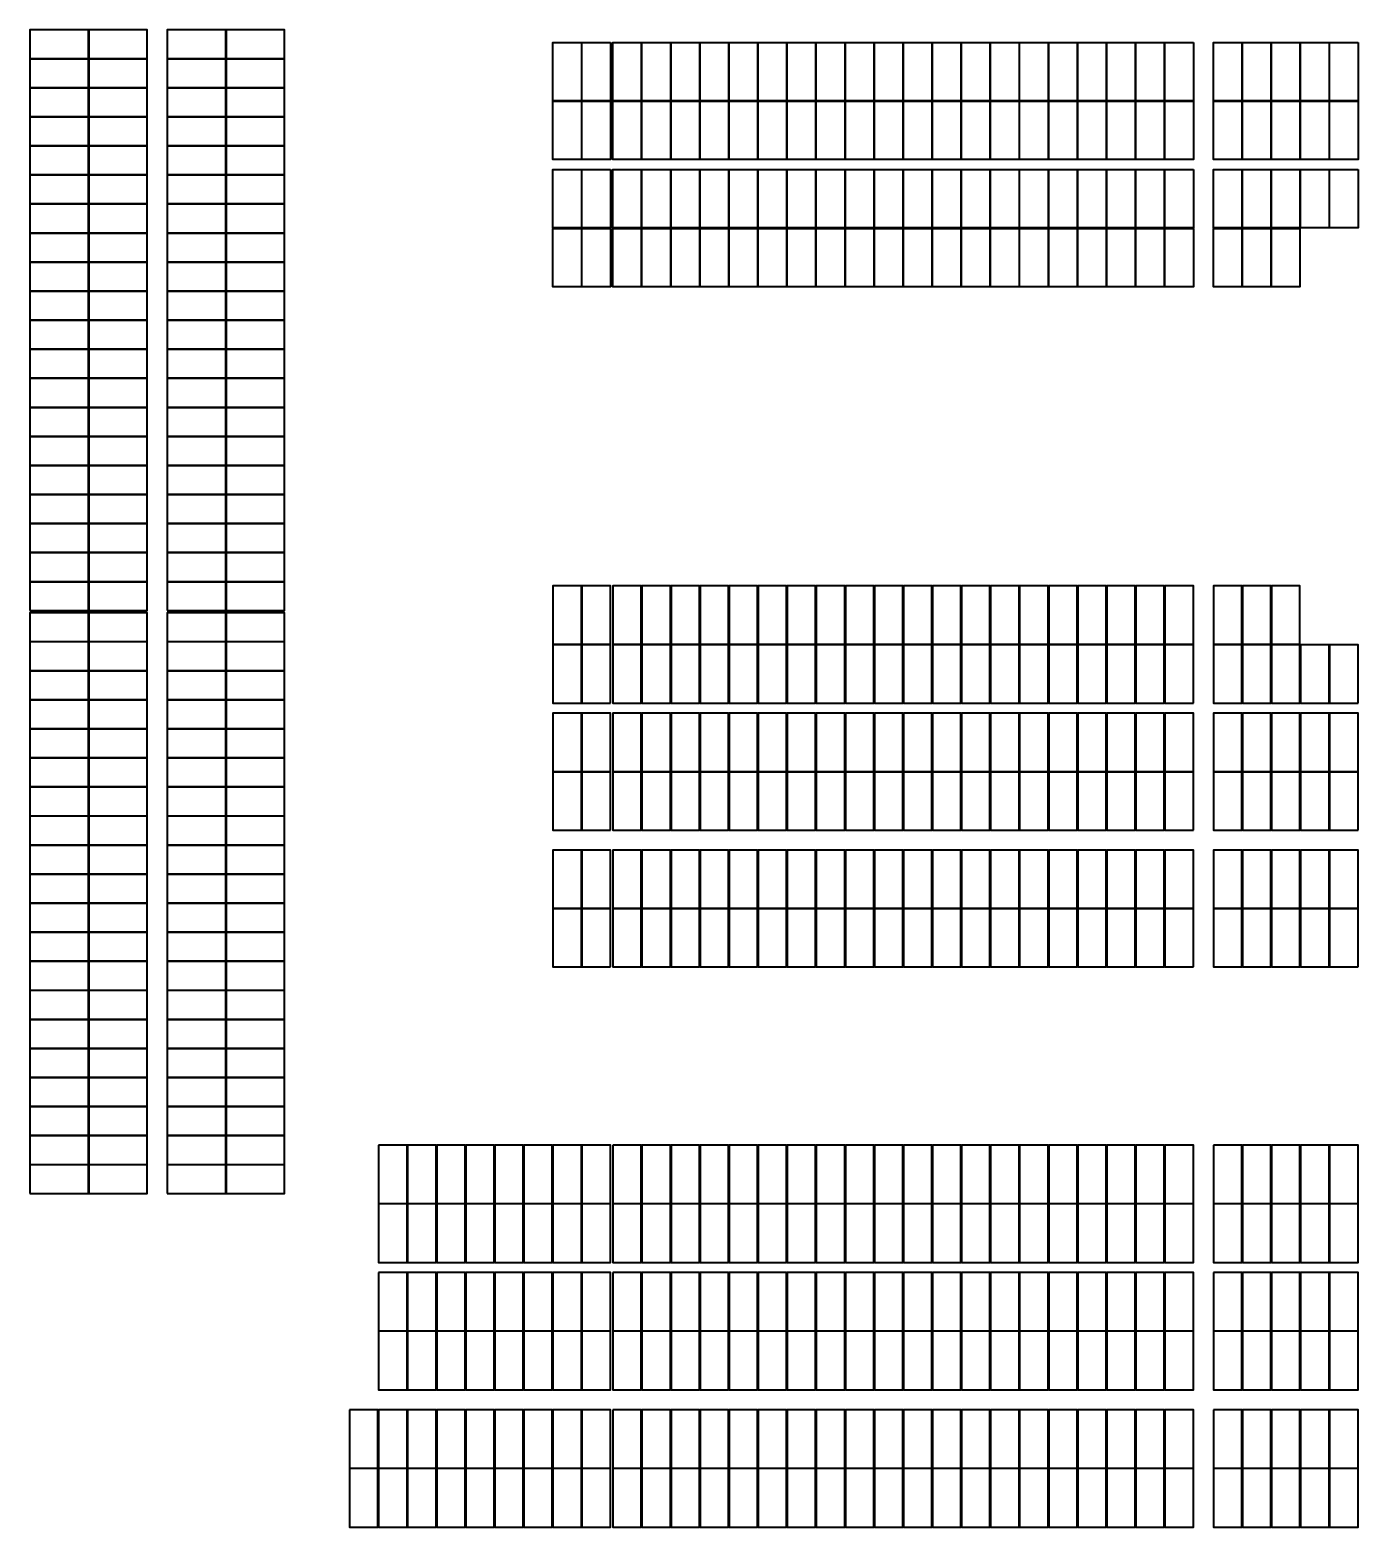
# Model space of a CAD drawing. Header units: millimetres. Extents: x 905 to 454098, y 508 to 244600.
# Drawn here: x 905 to 53885, y 129956 to 189675 of the extents above; entities that cross this region are included whole.
import ezdxf

# ---------------------------------------------------------------- set-up
doc = ezdxf.new("R2010")
doc.units = ezdxf.units.MM
doc.layers.add('SOL-PV MODULES', color=5, linetype='Continuous', lineweight=40)

msp = doc.modelspace()

# ---------------------------------------------------------------- linework, layer by layer
at = {"layer": 'SOL-PV MODULES'}
for points in [[(905, 188541), (3235, 188541), (3235, 189675), (905, 189675)], [(3255, 188541), (5585, 188541), (5585, 189675), (3255, 189675)], [(6384, 188541), (8713, 188541), (8713, 189675), (6384, 189675)], [(8733, 188541), (11063, 188541), (11063, 189675), (8733, 189675)], [(905, 187382), (3235, 187382), (3235, 188516), (905, 188516)], [(3255, 187382), (5585, 187382), (5585, 188516), (3255, 188516)], [(6384, 187382), (8713, 187382), (8713, 188516), (6384, 188516)], [(8733, 187382), (11063, 187382), (11063, 188516), (8733, 188516)], [(905, 186223), (3235, 186223), (3235, 187357), (905, 187357)], [(3255, 186223), (5585, 186223), (5585, 187357), (3255, 187357)], [(6384, 186223), (8713, 186223), (8713, 187357), (6384, 187357)], [(8733, 186223), (11063, 186223), (11063, 187357), (8733, 187357)], [(905, 185064), (3235, 185064), (3235, 186198), (905, 186198)], [(3255, 185064), (5585, 185064), (5585, 186198), (3255, 186198)], [(6384, 185064), (8713, 185064), (8713, 186198), (6384, 186198)], [(8733, 185064), (11063, 185064), (11063, 186198), (8733, 186198)], [(905, 183905), (3235, 183905), (3235, 185039), (905, 185039)], [(3255, 183905), (5585, 183905), (5585, 185039), (3255, 185039)], [(6384, 183905), (8713, 183905), (8713, 185039), (6384, 185039)], [(8733, 183905), (11063, 183905), (11063, 185039), (8733, 185039)], [(905, 182746), (3235, 182746), (3235, 183880), (905, 183880)], [(3255, 182746), (5585, 182746), (5585, 183880), (3255, 183880)], [(6384, 182746), (8713, 182746), (8713, 183880), (6384, 183880)], [(8733, 182746), (11063, 182746), (11063, 183880), (8733, 183880)], [(905, 181587), (3235, 181587), (3235, 182721), (905, 182721)], [(3255, 181587), (5585, 181587), (5585, 182721), (3255, 182721)], [(6384, 181587), (8713, 181587), (8713, 182721), (6384, 182721)], [(8733, 181587), (11063, 181587), (11063, 182721), (8733, 182721)], [(905, 180428), (3235, 180428), (3235, 181562), (905, 181562)], [(3255, 180428), (5585, 180428), (5585, 181562), (3255, 181562)], [(6384, 180428), (8713, 180428), (8713, 181562), (6384, 181562)], [(8733, 180428), (11063, 180428), (11063, 181562), (8733, 181562)], [(905, 179269), (3235, 179269), (3235, 180403), (905, 180403)], [(3255, 179269), (5585, 179269), (5585, 180403), (3255, 180403)], [(6384, 179269), (8713, 179269), (8713, 180403), (6384, 180403)], [(8733, 179269), (11063, 179269), (11063, 180403), (8733, 180403)], [(905, 178110), (3235, 178110), (3235, 179244), (905, 179244)], [(3255, 178110), (5585, 178110), (5585, 179244), (3255, 179244)], [(6384, 178110), (8713, 178110), (8713, 179244), (6384, 179244)], [(8733, 178110), (11063, 178110), (11063, 179244), (8733, 179244)], [(905, 176951), (3235, 176951), (3235, 178085), (905, 178085)], [(3255, 176951), (5585, 176951), (5585, 178085), (3255, 178085)], [(6384, 176951), (8713, 176951), (8713, 178085), (6384, 178085)], [(8733, 176951), (11063, 176951), (11063, 178085), (8733, 178085)], [(905, 175792), (3235, 175792), (3235, 176926), (905, 176926)], [(3255, 175792), (5585, 175792), (5585, 176926), (3255, 176926)], [(6384, 175792), (8713, 175792), (8713, 176926), (6384, 176926)], [(8733, 175792), (11063, 175792), (11063, 176926), (8733, 176926)], [(905, 174633), (3235, 174633), (3235, 175767), (905, 175767)], [(3255, 174633), (5585, 174633), (5585, 175767), (3255, 175767)], [(6384, 174633), (8713, 174633), (8713, 175767), (6384, 175767)], [(8733, 174633), (11063, 174633), (11063, 175767), (8733, 175767)], [(905, 173474), (3235, 173474), (3235, 174608), (905, 174608)], [(3255, 173474), (5585, 173474), (5585, 174608), (3255, 174608)], [(6384, 173474), (8713, 173474), (8713, 174608), (6384, 174608)], [(8733, 173474), (11063, 173474), (11063, 174608), (8733, 174608)], [(905, 172315), (3235, 172315), (3235, 173449), (905, 173449)], [(3255, 172315), (5585, 172315), (5585, 173449), (3255, 173449)], [(6384, 172315), (8713, 172315), (8713, 173449), (6384, 173449)], [(8733, 172315), (11063, 172315), (11063, 173449), (8733, 173449)], [(905, 171156), (3235, 171156), (3235, 172290), (905, 172290)], [(3255, 171156), (5585, 171156), (5585, 172290), (3255, 172290)], [(6384, 171156), (8713, 171156), (8713, 172290), (6384, 172290)], [(8733, 171156), (11063, 171156), (11063, 172290), (8733, 172290)], [(905, 169997), (3235, 169997), (3235, 171131), (905, 171131)], [(3255, 169997), (5585, 169997), (5585, 171131), (3255, 171131)], [(6384, 169997), (8713, 169997), (8713, 171131), (6384, 171131)], [(8733, 169997), (11063, 169997), (11063, 171131), (8733, 171131)], [(905, 168838), (3235, 168838), (3235, 169972), (905, 169972)], [(3255, 168838), (5585, 168838), (5585, 169972), (3255, 169972)], [(6384, 168838), (8713, 168838), (8713, 169972), (6384, 169972)], [(8733, 168838), (11063, 168838), (11063, 169972), (8733, 169972)], [(905, 167679), (3235, 167679), (3235, 168813), (905, 168813)], [(3255, 167679), (5585, 167679), (5585, 168813), (3255, 168813)], [(6384, 167679), (8713, 167679), (8713, 168813), (6384, 168813)], [(8733, 167679), (11063, 167679), (11063, 168813), (8733, 168813)], [(905, 166520), (3235, 166520), (3235, 167654), (905, 167654)], [(3255, 166520), (5585, 166520), (5585, 167654), (3255, 167654)], [(6384, 166520), (8713, 166520), (8713, 167654), (6384, 167654)], [(8733, 166520), (11063, 166520), (11063, 167654), (8733, 167654)], [(905, 165286), (3235, 165286), (3235, 166420), (905, 166420)], [(3255, 165286), (5585, 165286), (5585, 166420), (3255, 166420)], [(6384, 165286), (8713, 165286), (8713, 166420), (6384, 166420)], [(8733, 165286), (11063, 165286), (11063, 166420), (8733, 166420)], [(905, 164127), (3235, 164127), (3235, 165261), (905, 165261)], [(3255, 164127), (5585, 164127), (5585, 165261), (3255, 165261)], [(6384, 164127), (8713, 164127), (8713, 165261), (6384, 165261)], [(8733, 164127), (11063, 164127), (11063, 165261), (8733, 165261)], [(905, 162968), (3235, 162968), (3235, 164102), (905, 164102)], [(3255, 162968), (5585, 162968), (5585, 164102), (3255, 164102)], [(6384, 162968), (8713, 162968), (8713, 164102), (6384, 164102)], [(8733, 162968), (11063, 162968), (11063, 164102), (8733, 164102)], [(905, 161809), (3235, 161809), (3235, 162943), (905, 162943)], [(3255, 161809), (5585, 161809), (5585, 162943), (3255, 162943)], [(6384, 161809), (8713, 161809), (8713, 162943), (6384, 162943)], [(8733, 161809), (11063, 161809), (11063, 162943), (8733, 162943)], [(905, 160650), (3235, 160650), (3235, 161784), (905, 161784)], [(3255, 160650), (5585, 160650), (5585, 161784), (3255, 161784)], [(6384, 160650), (8713, 160650), (8713, 161784), (6384, 161784)], [(8733, 160650), (11063, 160650), (11063, 161784), (8733, 161784)], [(905, 159491), (3235, 159491), (3235, 160625), (905, 160625)], [(3255, 159491), (5585, 159491), (5585, 160625), (3255, 160625)], [(6384, 159491), (8713, 159491), (8713, 160625), (6384, 160625)], [(8733, 159491), (11063, 159491), (11063, 160625), (8733, 160625)], [(905, 158332), (3235, 158332), (3235, 159466), (905, 159466)], [(3255, 158332), (5585, 158332), (5585, 159466), (3255, 159466)], [(6384, 158332), (8713, 158332), (8713, 159466), (6384, 159466)], [(8733, 158332), (11063, 158332), (11063, 159466), (8733, 159466)], [(905, 157173), (3235, 157173), (3235, 158307), (905, 158307)], [(3255, 157173), (5585, 157173), (5585, 158307), (3255, 158307)], [(6384, 157173), (8713, 157173), (8713, 158307), (6384, 158307)], [(8733, 157173), (11063, 157173), (11063, 158307), (8733, 158307)], [(905, 156014), (3235, 156014), (3235, 157148), (905, 157148)], [(3255, 156014), (5585, 156014), (5585, 157148), (3255, 157148)], [(6384, 156014), (8713, 156014), (8713, 157148), (6384, 157148)], [(8733, 156014), (11063, 156014), (11063, 157148), (8733, 157148)], [(22901, 154637), (22901, 156956), (21767, 156956), (21767, 154637)], [(24060, 154637), (24060, 156956), (22926, 156956), (22926, 154637)], [(25294, 154637), (25294, 156956), (24160, 156956), (24160, 154637)], [(26453, 154637), (26453, 156956), (25319, 156956), (25319, 154637)], [(27612, 154637), (27612, 156956), (26478, 156956), (26478, 154637)], [(28771, 154637), (28771, 156956), (27637, 156956), (27637, 154637)], [(29930, 154637), (29930, 156956), (28796, 156956), (28796, 154637)], [(31089, 154637), (31089, 156956), (29955, 156956), (29955, 154637)], [(32248, 154637), (32248, 156956), (31114, 156956), (31114, 154637)], [(33407, 154637), (33407, 156956), (32273, 156956), (32273, 154637)], [(34566, 154637), (34566, 156956), (33432, 156956), (33432, 154637)], [(35725, 154637), (35725, 156956), (34591, 156956), (34591, 154637)], [(36884, 154637), (36884, 156956), (35750, 156956), (35750, 154637)], [(38043, 154637), (38043, 156956), (36909, 156956), (36909, 154637)], [(39202, 154637), (39202, 156956), (38068, 156956), (38068, 154637)], [(40361, 154637), (40361, 156956), (39227, 156956), (39227, 154637)], [(41520, 154637), (41520, 156956), (40386, 156956), (40386, 154637)], [(42679, 154637), (42679, 156956), (41545, 156956), (41545, 154637)], [(43838, 154637), (43838, 156956), (42704, 156956), (42704, 154637)], [(44997, 154637), (44997, 156956), (43863, 156956), (43863, 154637)], [(46156, 154637), (46156, 156956), (45022, 156956), (45022, 154637)], [(47315, 154637), (47315, 156956), (46181, 156956), (46181, 154637)], [(49249, 154637), (49249, 156956), (48115, 156956), (48115, 154637)], [(50408, 154637), (50408, 156956), (49274, 156956), (49274, 154637)], [(51567, 154637), (51567, 156956), (50433, 156956), (50433, 154637)], [(52726, 154637), (52726, 156956), (51592, 156956), (51592, 154637)], [(53885, 154637), (53885, 156956), (52751, 156956), (52751, 154637)], [(905, 154855), (3235, 154855), (3235, 155989), (905, 155989)], [(3255, 154855), (5585, 154855), (5585, 155989), (3255, 155989)], [(6384, 154855), (8713, 154855), (8713, 155989), (6384, 155989)], [(8733, 154855), (11063, 154855), (11063, 155989), (8733, 155989)], [(905, 153696), (3235, 153696), (3235, 154830), (905, 154830)], [(3255, 153696), (5585, 153696), (5585, 154830), (3255, 154830)], [(6384, 153696), (8713, 153696), (8713, 154830), (6384, 154830)], [(8733, 153696), (11063, 153696), (11063, 154830), (8733, 154830)], [(22901, 152303), (22901, 154617), (21767, 154617), (21767, 152303)], [(24060, 152303), (24060, 154617), (22926, 154617), (22926, 152303)], [(25294, 152303), (25294, 154617), (24160, 154617), (24160, 152303)], [(26453, 152303), (26453, 154617), (25319, 154617), (25319, 152303)], [(27612, 152303), (27612, 154617), (26478, 154617), (26478, 152303)], [(28771, 152303), (28771, 154617), (27637, 154617), (27637, 152303)], [(29930, 152303), (29930, 154617), (28796, 154617), (28796, 152303)], [(31089, 152303), (31089, 154617), (29955, 154617), (29955, 152303)], [(32248, 152303), (32248, 154617), (31114, 154617), (31114, 152303)], [(33407, 152303), (33407, 154617), (32273, 154617), (32273, 152303)], [(34566, 152303), (34566, 154617), (33432, 154617), (33432, 152303)], [(35725, 152303), (35725, 154617), (34591, 154617), (34591, 152303)], [(36884, 152303), (36884, 154617), (35750, 154617), (35750, 152303)], [(38043, 152303), (38043, 154617), (36909, 154617), (36909, 152303)], [(39202, 152303), (39202, 154617), (38068, 154617), (38068, 152303)], [(40361, 152303), (40361, 154617), (39227, 154617), (39227, 152303)], [(41520, 152303), (41520, 154617), (40386, 154617), (40386, 152303)], [(42679, 152303), (42679, 154617), (41545, 154617), (41545, 152303)], [(43838, 152303), (43838, 154617), (42704, 154617), (42704, 152303)], [(44997, 152303), (44997, 154617), (43863, 154617), (43863, 152303)], [(46156, 152303), (46156, 154617), (45022, 154617), (45022, 152303)], [(47315, 152303), (47315, 154617), (46181, 154617), (46181, 152303)], [(49249, 152303), (49249, 154617), (48115, 154617), (48115, 152303)], [(50408, 152303), (50408, 154617), (49274, 154617), (49274, 152303)], [(51567, 152303), (51567, 154617), (50433, 154617), (50433, 152303)], [(52726, 152303), (52726, 154617), (51592, 154617), (51592, 152303)], [(53885, 152303), (53885, 154617), (52751, 154617), (52751, 152303)], [(905, 152537), (3235, 152537), (3235, 153671), (905, 153671)], [(3255, 152537), (5585, 152537), (5585, 153671), (3255, 153671)], [(6384, 152537), (8713, 152537), (8713, 153671), (6384, 153671)], [(8733, 152537), (11063, 152537), (11063, 153671), (8733, 153671)], [(905, 151378), (3235, 151378), (3235, 152512), (905, 152512)], [(3255, 151378), (5585, 151378), (5585, 152512), (3255, 152512)], [(6384, 151378), (8713, 151378), (8713, 152512), (6384, 152512)], [(8733, 151378), (11063, 151378), (11063, 152512), (8733, 152512)], [(905, 150219), (3235, 150219), (3235, 151353), (905, 151353)], [(3255, 150219), (5585, 150219), (5585, 151353), (3255, 151353)], [(6384, 150219), (8713, 150219), (8713, 151353), (6384, 151353)], [(8733, 150219), (11063, 150219), (11063, 151353), (8733, 151353)], [(905, 149060), (3235, 149060), (3235, 150194), (905, 150194)], [(3255, 149060), (5585, 149060), (5585, 150194), (3255, 150194)], [(6384, 149060), (8713, 149060), (8713, 150194), (6384, 150194)], [(8733, 149060), (11063, 149060), (11063, 150194), (8733, 150194)], [(905, 147901), (3235, 147901), (3235, 149035), (905, 149035)], [(3255, 147901), (5585, 147901), (5585, 149035), (3255, 149035)], [(6384, 147901), (8713, 147901), (8713, 149035), (6384, 149035)], [(8733, 147901), (11063, 147901), (11063, 149035), (8733, 149035)], [(905, 146742), (3235, 146742), (3235, 147876), (905, 147876)], [(3255, 146742), (5585, 146742), (5585, 147876), (3255, 147876)], [(6384, 146742), (8713, 146742), (8713, 147876), (6384, 147876)], [(8733, 146742), (11063, 146742), (11063, 147876), (8733, 147876)], [(905, 145583), (3235, 145583), (3235, 146717), (905, 146717)], [(3255, 145583), (5585, 145583), (5585, 146717), (3255, 146717)], [(6384, 145583), (8713, 145583), (8713, 146717), (6384, 146717)], [(8733, 145583), (11063, 145583), (11063, 146717), (8733, 146717)], [(905, 144424), (3235, 144424), (3235, 145558), (905, 145558)], [(3255, 144424), (5585, 144424), (5585, 145558), (3255, 145558)], [(6384, 144424), (8713, 144424), (8713, 145558), (6384, 145558)], [(8733, 144424), (11063, 144424), (11063, 145558), (8733, 145558)], [(14813, 145194), (14813, 142864), (15947, 142864), (15947, 145194)], [(15972, 145194), (15972, 142864), (17106, 142864), (17106, 145194)], [(17131, 145194), (17131, 142864), (18265, 142864), (18265, 145194)], [(18290, 145194), (18290, 142864), (19424, 142864), (19424, 145194)], [(19449, 145194), (19449, 142864), (20583, 142864), (20583, 145194)], [(20608, 145194), (20608, 142864), (21742, 142864), (21742, 145194)], [(21767, 145194), (21767, 142864), (22901, 142864), (22901, 145194)], [(22926, 145194), (22926, 142864), (24060, 142864), (24060, 145194)], [(24160, 145194), (24160, 142864), (25294, 142864), (25294, 145194)], [(25319, 145194), (25319, 142864), (26453, 142864), (26453, 145194)], [(26478, 145194), (26478, 142864), (27612, 142864), (27612, 145194)], [(27637, 145194), (27637, 142864), (28771, 142864), (28771, 145194)], [(28796, 145194), (28796, 142864), (29930, 142864), (29930, 145194)], [(29955, 145194), (29955, 142864), (31089, 142864), (31089, 145194)], [(31114, 145194), (31114, 142864), (32248, 142864), (32248, 145194)], [(32273, 145194), (32273, 142864), (33407, 142864), (33407, 145194)], [(33432, 145194), (33432, 142864), (34566, 142864), (34566, 145194)], [(34591, 145194), (34591, 142864), (35725, 142864), (35725, 145194)], [(35750, 145194), (35750, 142864), (36884, 142864), (36884, 145194)], [(36909, 145194), (36909, 142864), (38043, 142864), (38043, 145194)], [(38068, 145194), (38068, 142864), (39202, 142864), (39202, 145194)], [(39227, 145194), (39227, 142864), (40361, 142864), (40361, 145194)], [(40386, 145194), (40386, 142864), (41520, 142864), (41520, 145194)], [(41545, 145194), (41545, 142864), (42679, 142864), (42679, 145194)], [(42704, 145194), (42704, 142864), (43838, 142864), (43838, 145194)], [(43863, 145194), (43863, 142864), (44997, 142864), (44997, 145194)], [(45022, 145194), (45022, 142864), (46156, 142864), (46156, 145194)], [(46181, 145194), (46181, 142864), (47315, 142864), (47315, 145194)], [(48115, 145194), (48115, 142864), (49249, 142864), (49249, 145194)], [(49274, 145194), (49274, 142864), (50408, 142864), (50408, 145194)], [(50433, 145194), (50433, 142864), (51567, 142864), (51567, 145194)], [(51592, 145194), (51592, 142864), (52726, 142864), (52726, 145194)], [(52751, 145194), (52751, 142864), (53885, 142864), (53885, 145194)], [(905, 143265), (3235, 143265), (3235, 144399), (905, 144399)], [(3255, 143265), (5585, 143265), (5585, 144399), (3255, 144399)], [(6384, 143265), (8713, 143265), (8713, 144399), (6384, 144399)], [(8733, 143265), (11063, 143265), (11063, 144399), (8733, 144399)], [(14813, 142844), (14813, 140514), (15947, 140514), (15947, 142844)], [(15972, 142844), (15972, 140514), (17106, 140514), (17106, 142844)], [(17131, 142844), (17131, 140514), (18265, 140514), (18265, 142844)], [(18290, 142844), (18290, 140514), (19424, 140514), (19424, 142844)], [(19449, 142844), (19449, 140514), (20583, 140514), (20583, 142844)], [(20608, 142844), (20608, 140514), (21742, 140514), (21742, 142844)], [(21767, 142844), (21767, 140514), (22901, 140514), (22901, 142844)], [(22926, 142844), (22926, 140514), (24060, 140514), (24060, 142844)], [(24160, 142844), (24160, 140514), (25294, 140514), (25294, 142844)], [(25319, 142844), (25319, 140514), (26453, 140514), (26453, 142844)], [(26478, 142844), (26478, 140514), (27612, 140514), (27612, 142844)], [(27637, 142844), (27637, 140514), (28771, 140514), (28771, 142844)], [(28796, 142844), (28796, 140514), (29930, 140514), (29930, 142844)], [(29955, 142844), (29955, 140514), (31089, 140514), (31089, 142844)], [(31114, 142844), (31114, 140514), (32248, 140514), (32248, 142844)], [(32273, 142844), (32273, 140514), (33407, 140514), (33407, 142844)], [(33432, 142844), (33432, 140514), (34566, 140514), (34566, 142844)], [(34591, 142844), (34591, 140514), (35725, 140514), (35725, 142844)], [(35750, 142844), (35750, 140514), (36884, 140514), (36884, 142844)], [(36909, 142844), (36909, 140514), (38043, 140514), (38043, 142844)], [(38068, 142844), (38068, 140514), (39202, 140514), (39202, 142844)], [(39227, 142844), (39227, 140514), (40361, 140514), (40361, 142844)], [(40386, 142844), (40386, 140514), (41520, 140514), (41520, 142844)], [(41545, 142844), (41545, 140514), (42679, 140514), (42679, 142844)], [(42704, 142844), (42704, 140514), (43838, 140514), (43838, 142844)], [(43863, 142844), (43863, 140514), (44997, 140514), (44997, 142844)], [(45022, 142844), (45022, 140514), (46156, 140514), (46156, 142844)], [(46181, 142844), (46181, 140514), (47315, 140514), (47315, 142844)], [(48115, 142844), (48115, 140514), (49249, 140514), (49249, 142844)], [(49274, 142844), (49274, 140514), (50408, 140514), (50408, 142844)], [(50433, 142844), (50433, 140514), (51567, 140514), (51567, 142844)], [(51592, 142844), (51592, 140514), (52726, 140514), (52726, 142844)], [(52751, 142844), (52751, 140514), (53885, 140514), (53885, 142844)], [(14813, 140114), (14813, 137785), (15947, 137785), (15947, 140114)], [(15972, 140114), (15972, 137785), (17106, 137785), (17106, 140114)], [(17131, 140114), (17131, 137785), (18265, 137785), (18265, 140114)], [(18290, 140114), (18290, 137785), (19424, 137785), (19424, 140114)], [(19449, 140114), (19449, 137785), (20583, 137785), (20583, 140114)], [(20608, 140114), (20608, 137785), (21742, 137785), (21742, 140114)], [(21767, 140114), (21767, 137785), (22901, 137785), (22901, 140114)], [(22926, 140114), (22926, 137785), (24060, 137785), (24060, 140114)], [(24160, 140114), (24160, 137785), (25294, 137785), (25294, 140114)], [(25319, 140114), (25319, 137785), (26453, 137785), (26453, 140114)], [(26478, 140114), (26478, 137785), (27612, 137785), (27612, 140114)], [(27637, 140114), (27637, 137785), (28771, 137785), (28771, 140114)], [(28796, 140114), (28796, 137785), (29930, 137785), (29930, 140114)], [(29955, 140114), (29955, 137785), (31089, 137785), (31089, 140114)], [(31114, 140114), (31114, 137785), (32248, 137785), (32248, 140114)], [(32273, 140114), (32273, 137785), (33407, 137785), (33407, 140114)], [(33432, 140114), (33432, 137785), (34566, 137785), (34566, 140114)], [(34591, 140114), (34591, 137785), (35725, 137785), (35725, 140114)], [(35750, 140114), (35750, 137785), (36884, 137785), (36884, 140114)], [(36909, 140114), (36909, 137785), (38043, 137785), (38043, 140114)], [(38068, 140114), (38068, 137785), (39202, 137785), (39202, 140114)], [(39227, 140114), (39227, 137785), (40361, 137785), (40361, 140114)], [(40386, 140114), (40386, 137785), (41520, 137785), (41520, 140114)], [(41545, 140114), (41545, 137785), (42679, 137785), (42679, 140114)], [(42704, 140114), (42704, 137785), (43838, 137785), (43838, 140114)], [(43863, 140114), (43863, 137785), (44997, 137785), (44997, 140114)], [(45022, 140114), (45022, 137785), (46156, 137785), (46156, 140114)], [(46181, 140114), (46181, 137785), (47315, 137785), (47315, 140114)], [(48115, 140114), (48115, 137785), (49249, 137785), (49249, 140114)], [(49274, 140114), (49274, 137785), (50408, 137785), (50408, 140114)], [(50433, 140114), (50433, 137785), (51567, 137785), (51567, 140114)], [(51592, 140114), (51592, 137785), (52726, 137785), (52726, 140114)], [(52751, 140114), (52751, 137785), (53885, 137785), (53885, 140114)], [(14813, 137765), (14813, 135435), (15947, 135435), (15947, 137765)], [(15972, 137765), (15972, 135435), (17106, 135435), (17106, 137765)], [(17131, 137765), (17131, 135435), (18265, 135435), (18265, 137765)], [(18290, 137765), (18290, 135435), (19424, 135435), (19424, 137765)], [(19449, 137765), (19449, 135435), (20583, 135435), (20583, 137765)], [(20608, 137765), (20608, 135435), (21742, 135435), (21742, 137765)], [(21767, 137765), (21767, 135435), (22901, 135435), (22901, 137765)], [(22926, 137765), (22926, 135435), (24060, 135435), (24060, 137765)], [(24160, 137765), (24160, 135435), (25294, 135435), (25294, 137765)], [(25319, 137765), (25319, 135435), (26453, 135435), (26453, 137765)], [(26478, 137765), (26478, 135435), (27612, 135435), (27612, 137765)], [(27637, 137765), (27637, 135435), (28771, 135435), (28771, 137765)], [(28796, 137765), (28796, 135435), (29930, 135435), (29930, 137765)], [(29955, 137765), (29955, 135435), (31089, 135435), (31089, 137765)], [(31114, 137765), (31114, 135435), (32248, 135435), (32248, 137765)], [(32273, 137765), (32273, 135435), (33407, 135435), (33407, 137765)], [(33432, 137765), (33432, 135435), (34566, 135435), (34566, 137765)], [(34591, 137765), (34591, 135435), (35725, 135435), (35725, 137765)], [(35750, 137765), (35750, 135435), (36884, 135435), (36884, 137765)], [(36909, 137765), (36909, 135435), (38043, 135435), (38043, 137765)], [(38068, 137765), (38068, 135435), (39202, 135435), (39202, 137765)], [(39227, 137765), (39227, 135435), (40361, 135435), (40361, 137765)], [(40386, 137765), (40386, 135435), (41520, 135435), (41520, 137765)], [(41545, 137765), (41545, 135435), (42679, 135435), (42679, 137765)], [(42704, 137765), (42704, 135435), (43838, 135435), (43838, 137765)], [(43863, 137765), (43863, 135435), (44997, 135435), (44997, 137765)], [(45022, 137765), (45022, 135435), (46156, 135435), (46156, 137765)], [(46181, 137765), (46181, 135435), (47315, 135435), (47315, 137765)], [(48115, 137765), (48115, 135435), (49249, 135435), (49249, 137765)], [(49274, 137765), (49274, 135435), (50408, 135435), (50408, 137765)], [(50433, 137765), (50433, 135435), (51567, 135435), (51567, 137765)], [(51592, 137765), (51592, 135435), (52726, 135435), (52726, 137765)], [(52751, 137765), (52751, 135435), (53885, 135435), (53885, 137765)], [(13654, 134636), (13654, 132306), (14788, 132306), (14788, 134636)], [(14813, 134636), (14813, 132306), (15947, 132306), (15947, 134636)], [(15972, 134636), (15972, 132306), (17106, 132306), (17106, 134636)], [(17131, 134636), (17131, 132306), (18265, 132306), (18265, 134636)], [(18290, 134636), (18290, 132306), (19424, 132306), (19424, 134636)], [(19449, 134636), (19449, 132306), (20583, 132306), (20583, 134636)], [(20608, 134636), (20608, 132306), (21742, 132306), (21742, 134636)], [(21767, 134636), (21767, 132306), (22901, 132306), (22901, 134636)], [(22926, 134636), (22926, 132306), (24060, 132306), (24060, 134636)], [(24160, 134636), (24160, 132306), (25294, 132306), (25294, 134636)], [(25319, 134636), (25319, 132306), (26453, 132306), (26453, 134636)], [(26478, 134636), (26478, 132306), (27612, 132306), (27612, 134636)], [(27637, 134636), (27637, 132306), (28771, 132306), (28771, 134636)], [(28796, 134636), (28796, 132306), (29930, 132306), (29930, 134636)], [(29955, 134636), (29955, 132306), (31089, 132306), (31089, 134636)], [(31114, 134636), (31114, 132306), (32248, 132306), (32248, 134636)], [(32273, 134636), (32273, 132306), (33407, 132306), (33407, 134636)], [(33432, 134636), (33432, 132306), (34566, 132306), (34566, 134636)], [(34591, 134636), (34591, 132306), (35725, 132306), (35725, 134636)], [(35750, 134636), (35750, 132306), (36884, 132306), (36884, 134636)], [(36909, 134636), (36909, 132306), (38043, 132306), (38043, 134636)], [(38068, 134636), (38068, 132306), (39202, 132306), (39202, 134636)], [(39227, 134636), (39227, 132306), (40361, 132306), (40361, 134636)], [(40386, 134636), (40386, 132306), (41520, 132306), (41520, 134636)], [(41545, 134636), (41545, 132306), (42679, 132306), (42679, 134636)], [(42704, 134636), (42704, 132306), (43838, 132306), (43838, 134636)], [(43863, 134636), (43863, 132306), (44997, 132306), (44997, 134636)], [(45022, 134636), (45022, 132306), (46156, 132306), (46156, 134636)], [(46181, 134636), (46181, 132306), (47315, 132306), (47315, 134636)], [(48115, 134636), (48115, 132306), (49249, 132306), (49249, 134636)], [(49274, 134636), (49274, 132306), (50408, 132306), (50408, 134636)], [(50433, 134636), (50433, 132306), (51567, 132306), (51567, 134636)], [(51592, 134636), (51592, 132306), (52726, 132306), (52726, 134636)], [(52751, 134636), (52751, 132306), (53885, 132306), (53885, 134636)], [(13654, 132286), (13654, 129956), (14788, 129956), (14788, 132286)], [(14813, 132286), (14813, 129956), (15947, 129956), (15947, 132286)], [(15972, 132286), (15972, 129956), (17106, 129956), (17106, 132286)], [(17131, 132286), (17131, 129956), (18265, 129956), (18265, 132286)], [(18290, 132286), (18290, 129956), (19424, 129956), (19424, 132286)], [(19449, 132286), (19449, 129956), (20583, 129956), (20583, 132286)], [(20608, 132286), (20608, 129956), (21742, 129956), (21742, 132286)], [(21767, 132286), (21767, 129956), (22901, 129956), (22901, 132286)], [(22926, 132286), (22926, 129956), (24060, 129956), (24060, 132286)], [(24160, 132286), (24160, 129956), (25294, 129956), (25294, 132286)], [(25319, 132286), (25319, 129956), (26453, 129956), (26453, 132286)], [(26478, 132286), (26478, 129956), (27612, 129956), (27612, 132286)], [(27637, 132286), (27637, 129956), (28771, 129956), (28771, 132286)], [(28796, 132286), (28796, 129956), (29930, 129956), (29930, 132286)], [(29955, 132286), (29955, 129956), (31089, 129956), (31089, 132286)], [(31114, 132286), (31114, 129956), (32248, 129956), (32248, 132286)], [(32273, 132286), (32273, 129956), (33407, 129956), (33407, 132286)], [(33432, 132286), (33432, 129956), (34566, 129956), (34566, 132286)], [(34591, 132286), (34591, 129956), (35725, 129956), (35725, 132286)], [(35750, 132286), (35750, 129956), (36884, 129956), (36884, 132286)], [(36909, 132286), (36909, 129956), (38043, 129956), (38043, 132286)], [(38068, 132286), (38068, 129956), (39202, 129956), (39202, 132286)], [(39227, 132286), (39227, 129956), (40361, 129956), (40361, 132286)], [(40386, 132286), (40386, 129956), (41520, 129956), (41520, 132286)], [(41545, 132286), (41545, 129956), (42679, 129956), (42679, 132286)], [(42704, 132286), (42704, 129956), (43838, 129956), (43838, 132286)], [(43863, 132286), (43863, 129956), (44997, 129956), (44997, 132286)], [(45022, 132286), (45022, 129956), (46156, 129956), (46156, 132286)], [(46181, 132286), (46181, 129956), (47315, 129956), (47315, 132286)], [(48115, 132286), (48115, 129956), (49249, 129956), (49249, 132286)], [(49274, 132286), (49274, 129956), (50408, 129956), (50408, 132286)], [(50433, 132286), (50433, 129956), (51567, 129956), (51567, 132286)], [(51592, 132286), (51592, 129956), (52726, 129956), (52726, 132286)], [(52751, 132286), (52751, 129956), (53885, 129956), (53885, 132286)]]:
    msp.add_lwpolyline(points, close=True, dxfattribs=at)
at = {"layer": 'SOL-PV MODULES', "color": 5}
for points in [[(22901, 189173), (22901, 186850), (21767, 186850), (21767, 189173)], [(24060, 189173), (24060, 186850), (22926, 186850), (22926, 189173)], [(25294, 189173), (25294, 186850), (24160, 186850), (24160, 189173)], [(26453, 189173), (26453, 186850), (25319, 186850), (25319, 189173)], [(27612, 189173), (27612, 186850), (26478, 186850), (26478, 189173)], [(28771, 189173), (28771, 186850), (27637, 186850), (27637, 189173)], [(29930, 189173), (29930, 186850), (28796, 186850), (28796, 189173)], [(31089, 189173), (31089, 186850), (29955, 186850), (29955, 189173)], [(32248, 189173), (32248, 186850), (31114, 186850), (31114, 189173)], [(33407, 189173), (33407, 186850), (32273, 186850), (32273, 189173)], [(34566, 189173), (34566, 186850), (33432, 186850), (33432, 189173)], [(35725, 189173), (35725, 186850), (34591, 186850), (34591, 189173)], [(36884, 189173), (36884, 186850), (35750, 186850), (35750, 189173)], [(38043, 189173), (38043, 186850), (36909, 186850), (36909, 189173)], [(39202, 189173), (39202, 186850), (38068, 186850), (38068, 189173)], [(40361, 189173), (40361, 186850), (39227, 186850), (39227, 189173)], [(41520, 189173), (41520, 186850), (40386, 186850), (40386, 189173)], [(42679, 189173), (42679, 186850), (41545, 186850), (41545, 189173)], [(43838, 189173), (43838, 186850), (42704, 186850), (42704, 189173)], [(44997, 189173), (44997, 186850), (43863, 186850), (43863, 189173)], [(46156, 189173), (46156, 186850), (45022, 186850), (45022, 189173)], [(47315, 189173), (47315, 186850), (46181, 186850), (46181, 189173)], [(49249, 189173), (49249, 186850), (48115, 186850), (48115, 189173)], [(50408, 189173), (50408, 186850), (49274, 186850), (49274, 189173)], [(51567, 189173), (51567, 186850), (50433, 186850), (50433, 189173)], [(52726, 189173), (52726, 186850), (51592, 186850), (51592, 189173)], [(53885, 189173), (53885, 186850), (52751, 186850), (52751, 189173)], [(22901, 186830), (22901, 184504), (21767, 184504), (21767, 186830)], [(24060, 186830), (24060, 184504), (22926, 184504), (22926, 186830)], [(25294, 186830), (25294, 184504), (24160, 184504), (24160, 186830)], [(26453, 186830), (26453, 184504), (25319, 184504), (25319, 186830)], [(27612, 186830), (27612, 184504), (26478, 184504), (26478, 186830)], [(28771, 186830), (28771, 184504), (27637, 184504), (27637, 186830)], [(29930, 186830), (29930, 184504), (28796, 184504), (28796, 186830)], [(31089, 186830), (31089, 184504), (29955, 184504), (29955, 186830)], [(32248, 186830), (32248, 184504), (31114, 184504), (31114, 186830)], [(33407, 186830), (33407, 184504), (32273, 184504), (32273, 186830)], [(34566, 186830), (34566, 184504), (33432, 184504), (33432, 186830)], [(35725, 186830), (35725, 184504), (34591, 184504), (34591, 186830)], [(36884, 186830), (36884, 184504), (35750, 184504), (35750, 186830)], [(38043, 186830), (38043, 184504), (36909, 184504), (36909, 186830)], [(39202, 186830), (39202, 184504), (38068, 184504), (38068, 186830)], [(40361, 186830), (40361, 184504), (39227, 184504), (39227, 186830)], [(41520, 186830), (41520, 184504), (40386, 184504), (40386, 186830)], [(42679, 186830), (42679, 184504), (41545, 184504), (41545, 186830)], [(43838, 186830), (43838, 184504), (42704, 184504), (42704, 186830)], [(44997, 186830), (44997, 184504), (43863, 184504), (43863, 186830)], [(46156, 186830), (46156, 184504), (45022, 184504), (45022, 186830)], [(47315, 186830), (47315, 184504), (46181, 184504), (46181, 186830)], [(49249, 186830), (49249, 184504), (48115, 184504), (48115, 186830)], [(50408, 186830), (50408, 184504), (49274, 184504), (49274, 186830)], [(51567, 186830), (51567, 184504), (50433, 184504), (50433, 186830)], [(52726, 186830), (52726, 184504), (51592, 184504), (51592, 186830)], [(53885, 186830), (53885, 184504), (52751, 184504), (52751, 186830)], [(22901, 184104), (22901, 181776), (21767, 181776), (21767, 184104)], [(24060, 184104), (24060, 181776), (22926, 181776), (22926, 184104)], [(25294, 184104), (25294, 181776), (24160, 181776), (24160, 184104)], [(26453, 184104), (26453, 181776), (25319, 181776), (25319, 184104)], [(27612, 184104), (27612, 181776), (26478, 181776), (26478, 184104)], [(28771, 184104), (28771, 181776), (27637, 181776), (27637, 184104)], [(29930, 184104), (29930, 181776), (28796, 181776), (28796, 184104)], [(31089, 184104), (31089, 181776), (29955, 181776), (29955, 184104)], [(32248, 184104), (32248, 181776), (31114, 181776), (31114, 184104)], [(33407, 184104), (33407, 181776), (32273, 181776), (32273, 184104)], [(34566, 184104), (34566, 181776), (33432, 181776), (33432, 184104)], [(35725, 184104), (35725, 181776), (34591, 181776), (34591, 184104)], [(36884, 184104), (36884, 181776), (35750, 181776), (35750, 184104)], [(38043, 184104), (38043, 181776), (36909, 181776), (36909, 184104)], [(39202, 184104), (39202, 181776), (38068, 181776), (38068, 184104)], [(40361, 184104), (40361, 181776), (39227, 181776), (39227, 184104)], [(41520, 184104), (41520, 181776), (40386, 181776), (40386, 184104)], [(42679, 184104), (42679, 181776), (41545, 181776), (41545, 184104)], [(43838, 184104), (43838, 181776), (42704, 181776), (42704, 184104)], [(44997, 184104), (44997, 181776), (43863, 181776), (43863, 184104)], [(46156, 184104), (46156, 181776), (45022, 181776), (45022, 184104)], [(47315, 184104), (47315, 181776), (46181, 181776), (46181, 184104)], [(49249, 184104), (49249, 181776), (48115, 181776), (48115, 184104)], [(50408, 184104), (50408, 181776), (49274, 181776), (49274, 184104)], [(51567, 184104), (51567, 181776), (50433, 181776), (50433, 184104)], [(52726, 184104), (52726, 181776), (51592, 181776), (51592, 184104)], [(53885, 184104), (53885, 181776), (52751, 181776), (52751, 184104)], [(22901, 181756), (22901, 179425), (21767, 179425), (21767, 181756)], [(24060, 181756), (24060, 179425), (22926, 179425), (22926, 181756)], [(25294, 181756), (25294, 179425), (24160, 179425), (24160, 181756)], [(26453, 181756), (26453, 179425), (25319, 179425), (25319, 181756)], [(27612, 181756), (27612, 179425), (26478, 179425), (26478, 181756)], [(28771, 181756), (28771, 179425), (27637, 179425), (27637, 181756)], [(29930, 181756), (29930, 179425), (28796, 179425), (28796, 181756)], [(31089, 181756), (31089, 179425), (29955, 179425), (29955, 181756)], [(32248, 181756), (32248, 179425), (31114, 179425), (31114, 181756)], [(33407, 181756), (33407, 179425), (32273, 179425), (32273, 181756)], [(34566, 181756), (34566, 179425), (33432, 179425), (33432, 181756)], [(35725, 181756), (35725, 179425), (34591, 179425), (34591, 181756)], [(36884, 181756), (36884, 179425), (35750, 179425), (35750, 181756)], [(38043, 181756), (38043, 179425), (36909, 179425), (36909, 181756)], [(39202, 181756), (39202, 179425), (38068, 179425), (38068, 181756)], [(40361, 181756), (40361, 179425), (39227, 179425), (39227, 181756)], [(41520, 181756), (41520, 179425), (40386, 179425), (40386, 181756)], [(42679, 181756), (42679, 179425), (41545, 179425), (41545, 181756)], [(43838, 181756), (43838, 179425), (42704, 179425), (42704, 181756)], [(44997, 181756), (44997, 179425), (43863, 179425), (43863, 181756)], [(46156, 181756), (46156, 179425), (45022, 179425), (45022, 181756)], [(47315, 181756), (47315, 179425), (46181, 179425), (46181, 181756)], [(49249, 181756), (49249, 179425), (48115, 179425), (48115, 181756)], [(50408, 181756), (50408, 179425), (49274, 179425), (49274, 181756)], [(51567, 181756), (51567, 179425), (50433, 179425), (50433, 181756)], [(22901, 165169), (22901, 167499), (21767, 167499), (21767, 165169)], [(24060, 165169), (24060, 167499), (22926, 167499), (22926, 165169)], [(25294, 165169), (25294, 167499), (24160, 167499), (24160, 165169)], [(26453, 165169), (26453, 167499), (25319, 167499), (25319, 165169)], [(27612, 165169), (27612, 167499), (26478, 167499), (26478, 165169)], [(28771, 165169), (28771, 167499), (27637, 167499), (27637, 165169)], [(29930, 165169), (29930, 167499), (28796, 167499), (28796, 165169)], [(31089, 165169), (31089, 167499), (29955, 167499), (29955, 165169)], [(32248, 165169), (32248, 167499), (31114, 167499), (31114, 165169)], [(33407, 165169), (33407, 167499), (32273, 167499), (32273, 165169)], [(34566, 165169), (34566, 167499), (33432, 167499), (33432, 165169)], [(35725, 165169), (35725, 167499), (34591, 167499), (34591, 165169)], [(36884, 165169), (36884, 167499), (35750, 167499), (35750, 165169)], [(38043, 165169), (38043, 167499), (36909, 167499), (36909, 165169)], [(39202, 165169), (39202, 167499), (38068, 167499), (38068, 165169)], [(40361, 165169), (40361, 167499), (39227, 167499), (39227, 165169)], [(41520, 165169), (41520, 167499), (40386, 167499), (40386, 165169)], [(42679, 165169), (42679, 167499), (41545, 167499), (41545, 165169)], [(43838, 165169), (43838, 167499), (42704, 167499), (42704, 165169)], [(44997, 165169), (44997, 167499), (43863, 167499), (43863, 165169)], [(46156, 165169), (46156, 167499), (45022, 167499), (45022, 165169)], [(47315, 165169), (47315, 167499), (46181, 167499), (46181, 165169)], [(49249, 165169), (49249, 167499), (48115, 167499), (48115, 165169)], [(50408, 165169), (50408, 167499), (49274, 167499), (49274, 165169)], [(51567, 165169), (51567, 167499), (50433, 167499), (50433, 165169)], [(22901, 162820), (22901, 165149), (21767, 165149), (21767, 162820)], [(24060, 162820), (24060, 165149), (22926, 165149), (22926, 162820)], [(25294, 162820), (25294, 165149), (24160, 165149), (24160, 162820)], [(26453, 162820), (26453, 165149), (25319, 165149), (25319, 162820)], [(27612, 162820), (27612, 165149), (26478, 165149), (26478, 162820)], [(28771, 162820), (28771, 165149), (27637, 165149), (27637, 162820)], [(29930, 162820), (29930, 165149), (28796, 165149), (28796, 162820)], [(31089, 162820), (31089, 165149), (29955, 165149), (29955, 162820)], [(32248, 162820), (32248, 165149), (31114, 165149), (31114, 162820)], [(33407, 162820), (33407, 165149), (32273, 165149), (32273, 162820)], [(34566, 162820), (34566, 165149), (33432, 165149), (33432, 162820)], [(35725, 162820), (35725, 165149), (34591, 165149), (34591, 162820)], [(36884, 162820), (36884, 165149), (35750, 165149), (35750, 162820)], [(38043, 162820), (38043, 165149), (36909, 165149), (36909, 162820)], [(39202, 162820), (39202, 165149), (38068, 165149), (38068, 162820)], [(40361, 162820), (40361, 165149), (39227, 165149), (39227, 162820)], [(41520, 162820), (41520, 165149), (40386, 165149), (40386, 162820)], [(42679, 162820), (42679, 165149), (41545, 165149), (41545, 162820)], [(43838, 162820), (43838, 165149), (42704, 165149), (42704, 162820)], [(44997, 162820), (44997, 165149), (43863, 165149), (43863, 162820)], [(46156, 162820), (46156, 165149), (45022, 165149), (45022, 162820)], [(47315, 162820), (47315, 165149), (46181, 165149), (46181, 162820)], [(49249, 162820), (49249, 165149), (48115, 165149), (48115, 162820)], [(50408, 162820), (50408, 165149), (49274, 165149), (49274, 162820)], [(51567, 162820), (51567, 165149), (50433, 165149), (50433, 162820)], [(52726, 162820), (52726, 165149), (51592, 165149), (51592, 162820)], [(53885, 162820), (53885, 165149), (52751, 165149), (52751, 162820)], [(22901, 160095), (22901, 162421), (21767, 162421), (21767, 160095)], [(24060, 160095), (24060, 162421), (22926, 162421), (22926, 160095)], [(25294, 160095), (25294, 162421), (24160, 162421), (24160, 160095)], [(26453, 160095), (26453, 162421), (25319, 162421), (25319, 160095)], [(27612, 160095), (27612, 162421), (26478, 162421), (26478, 160095)], [(28771, 160095), (28771, 162421), (27637, 162421), (27637, 160095)], [(29930, 160095), (29930, 162421), (28796, 162421), (28796, 160095)], [(31089, 160095), (31089, 162421), (29955, 162421), (29955, 160095)], [(32248, 160095), (32248, 162421), (31114, 162421), (31114, 160095)], [(33407, 160095), (33407, 162421), (32273, 162421), (32273, 160095)], [(34566, 160095), (34566, 162421), (33432, 162421), (33432, 160095)], [(35725, 160095), (35725, 162421), (34591, 162421), (34591, 160095)], [(36884, 160095), (36884, 162421), (35750, 162421), (35750, 160095)], [(38043, 160095), (38043, 162421), (36909, 162421), (36909, 160095)], [(39202, 160095), (39202, 162421), (38068, 162421), (38068, 160095)], [(40361, 160095), (40361, 162421), (39227, 162421), (39227, 160095)], [(41520, 160095), (41520, 162421), (40386, 162421), (40386, 160095)], [(42679, 160095), (42679, 162421), (41545, 162421), (41545, 160095)], [(43838, 160095), (43838, 162421), (42704, 162421), (42704, 160095)], [(44997, 160095), (44997, 162421), (43863, 162421), (43863, 160095)], [(46156, 160095), (46156, 162421), (45022, 162421), (45022, 160095)], [(47315, 160095), (47315, 162421), (46181, 162421), (46181, 160095)], [(49249, 160095), (49249, 162421), (48115, 162421), (48115, 160095)], [(50408, 160095), (50408, 162421), (49274, 162421), (49274, 160095)], [(51567, 160095), (51567, 162421), (50433, 162421), (50433, 160095)], [(52726, 160095), (52726, 162421), (51592, 162421), (51592, 160095)], [(53885, 160095), (53885, 162421), (52751, 162421), (52751, 160095)], [(22901, 157752), (22901, 160075), (21767, 160075), (21767, 157752)], [(24060, 157752), (24060, 160075), (22926, 160075), (22926, 157752)], [(25294, 157752), (25294, 160075), (24160, 160075), (24160, 157752)], [(26453, 157752), (26453, 160075), (25319, 160075), (25319, 157752)], [(27612, 157752), (27612, 160075), (26478, 160075), (26478, 157752)], [(28771, 157752), (28771, 160075), (27637, 160075), (27637, 157752)], [(29930, 157752), (29930, 160075), (28796, 160075), (28796, 157752)], [(31089, 157752), (31089, 160075), (29955, 160075), (29955, 157752)], [(32248, 157752), (32248, 160075), (31114, 160075), (31114, 157752)], [(33407, 157752), (33407, 160075), (32273, 160075), (32273, 157752)], [(34566, 157752), (34566, 160075), (33432, 160075), (33432, 157752)], [(35725, 157752), (35725, 160075), (34591, 160075), (34591, 157752)], [(36884, 157752), (36884, 160075), (35750, 160075), (35750, 157752)], [(38043, 157752), (38043, 160075), (36909, 160075), (36909, 157752)], [(39202, 157752), (39202, 160075), (38068, 160075), (38068, 157752)], [(40361, 157752), (40361, 160075), (39227, 160075), (39227, 157752)], [(41520, 157752), (41520, 160075), (40386, 160075), (40386, 157752)], [(42679, 157752), (42679, 160075), (41545, 160075), (41545, 157752)], [(43838, 157752), (43838, 160075), (42704, 160075), (42704, 157752)], [(44997, 157752), (44997, 160075), (43863, 160075), (43863, 157752)], [(46156, 157752), (46156, 160075), (45022, 160075), (45022, 157752)], [(47315, 157752), (47315, 160075), (46181, 160075), (46181, 157752)], [(49249, 157752), (49249, 160075), (48115, 160075), (48115, 157752)], [(50408, 157752), (50408, 160075), (49274, 160075), (49274, 157752)], [(51567, 157752), (51567, 160075), (50433, 160075), (50433, 157752)], [(52726, 157752), (52726, 160075), (51592, 160075), (51592, 157752)], [(53885, 157752), (53885, 160075), (52751, 160075), (52751, 157752)]]:
    msp.add_lwpolyline(points, close=True, dxfattribs=at)

doc.saveas('drawing.dxf')
